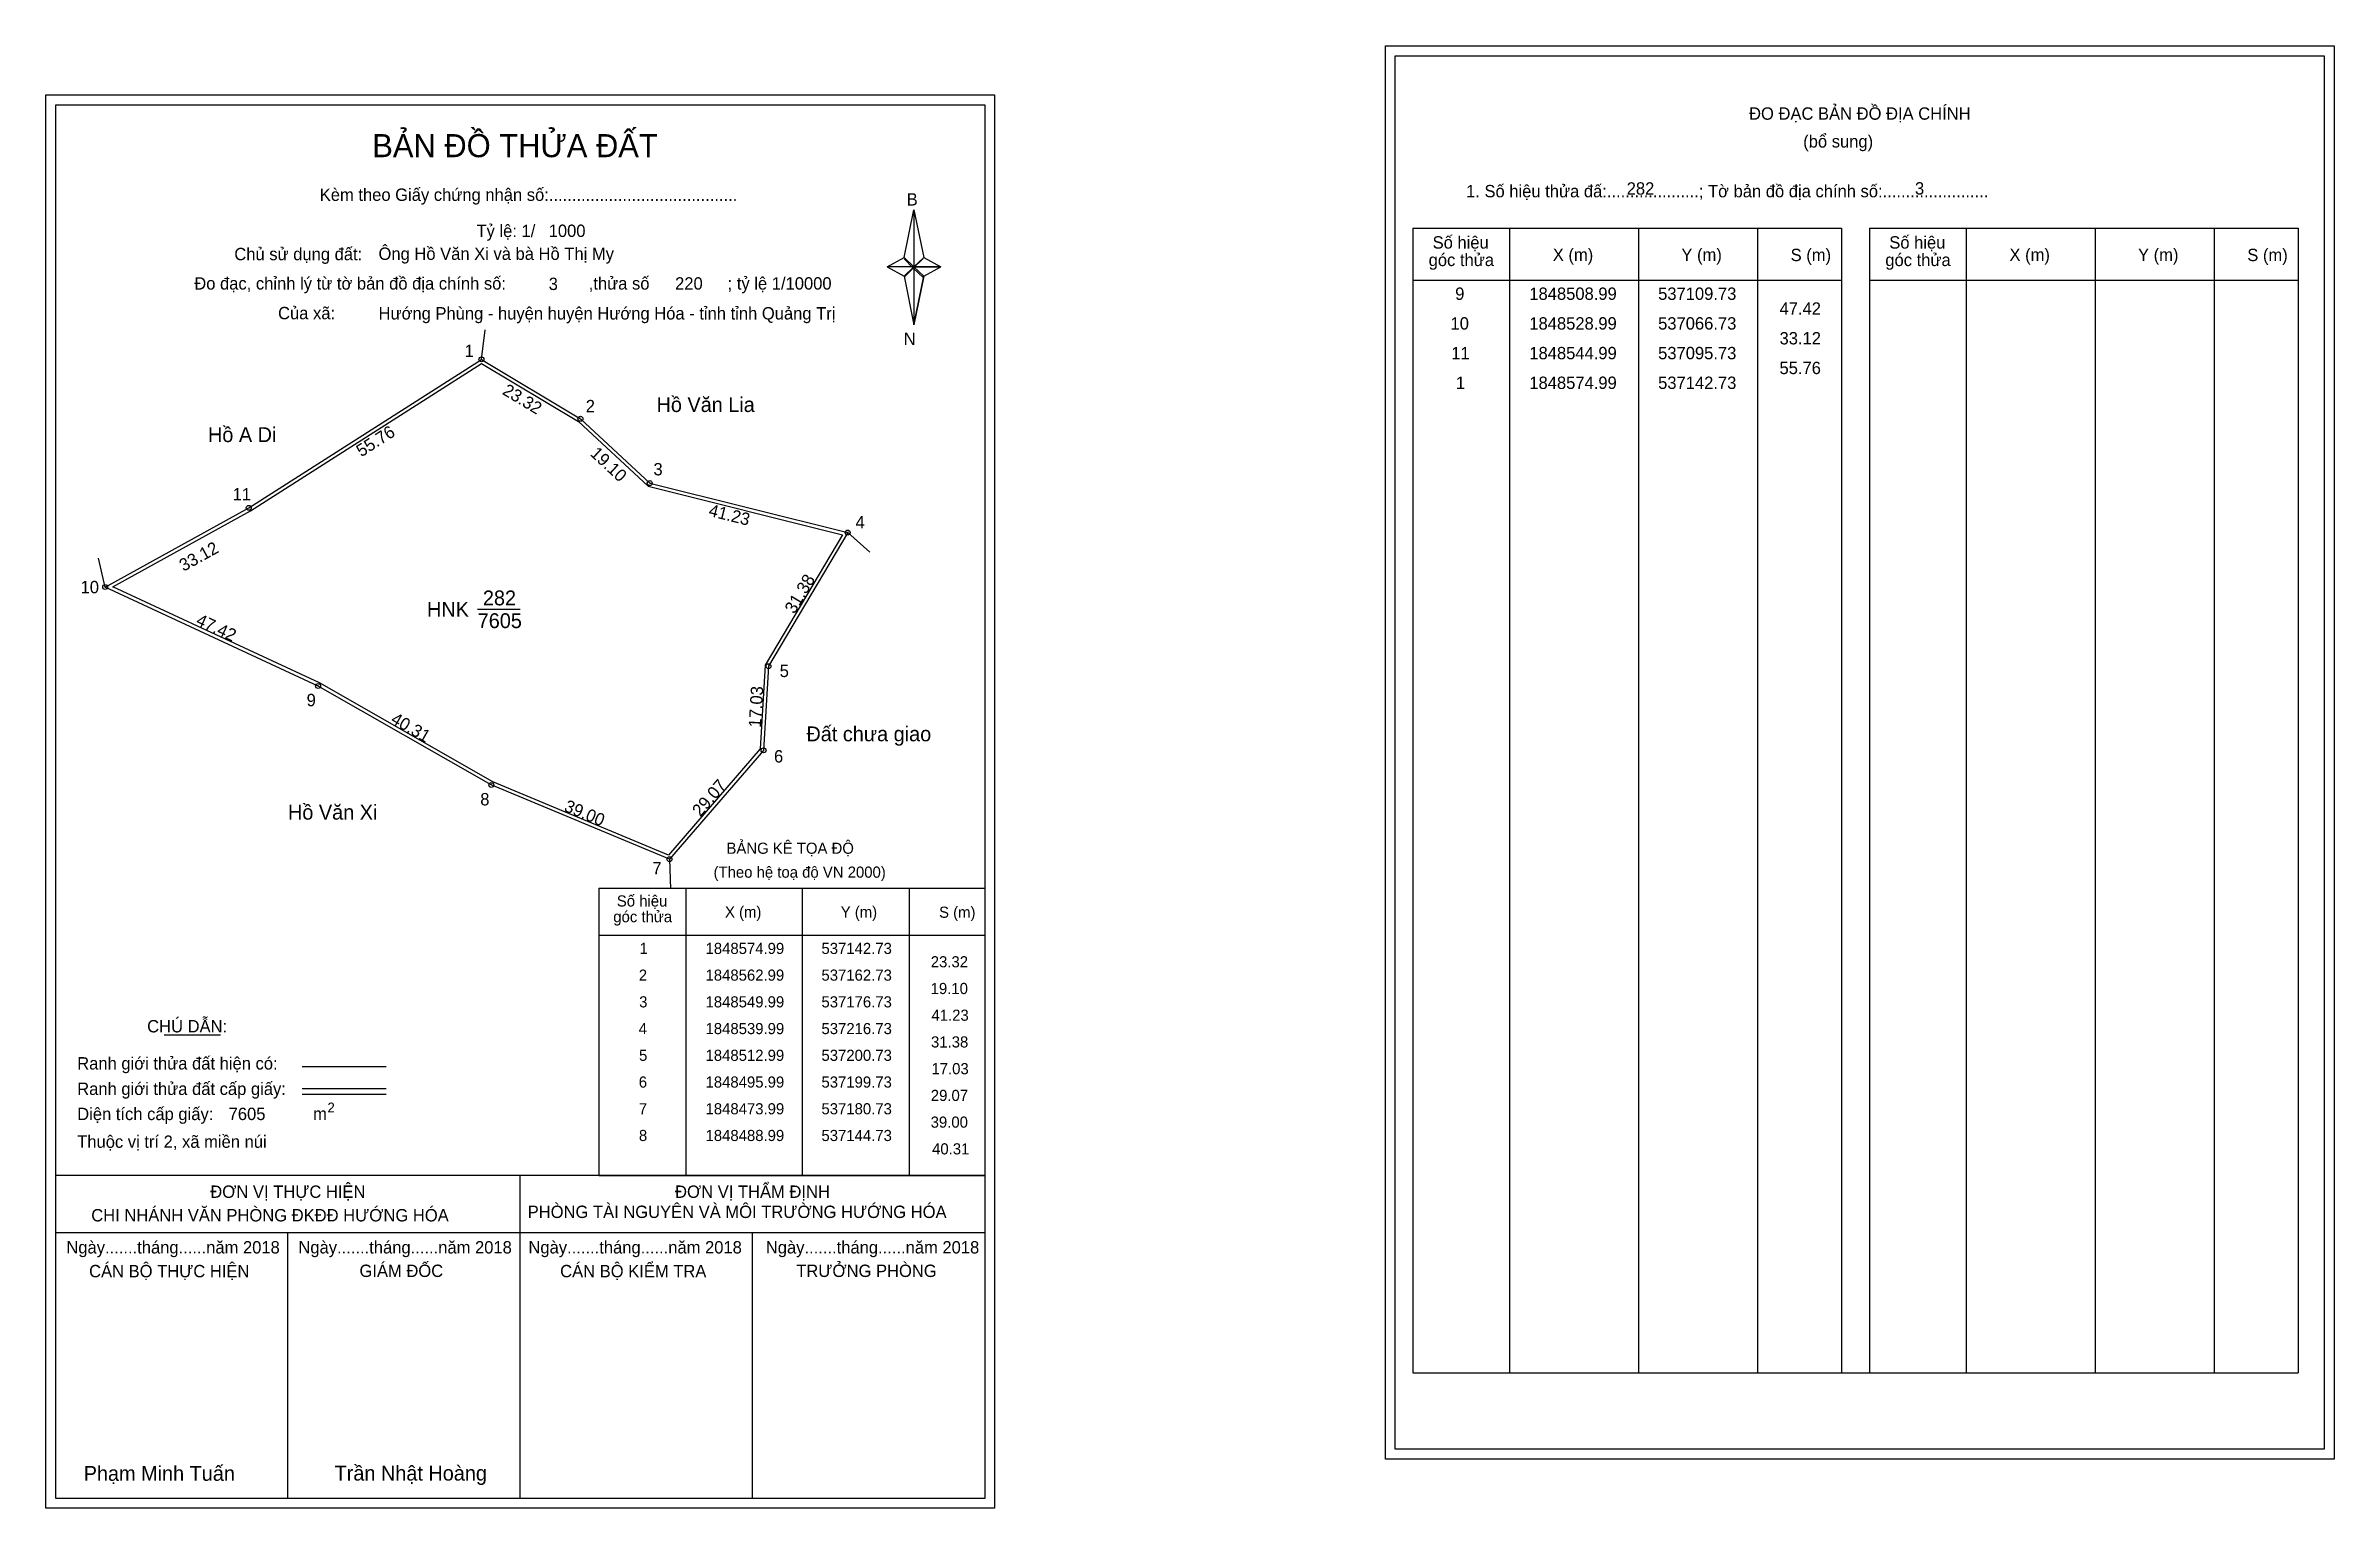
# Model space of a CAD drawing. Extents: x 537055 to 537517, y 1848343 to 1848638.
import ezdxf

# ---------------------------------------------------------------- set-up
doc = ezdxf.new("R2010")
doc.units = 0
for name, color, linetype in [('Level 1', 7, 'Continuous'), ('Level 10', 7, 'Continuous'), ('Level 11', 7, 'Continuous'), ('Level 13', 7, 'Continuous'), ('Level 27', 7, 'Continuous'), ('Level 3', 7, 'Continuous'), ('Level 36', 7, 'Continuous'), ('Level 49', 7, 'Continuous'), ('Level 53', 7, 'Continuous'), ('Level 55', 7, 'Continuous'), ('Level 6', 7, 'Continuous'), ('Level 63', 7, 'Continuous'), ('Level 9', 7, 'Continuous')]:
    doc.layers.add(name, color=color, linetype=linetype)

msp = doc.modelspace()

# ---------------------------------------------------------------- linework, layer by layer
at = {"layer": 'Level 1'}
for p, q in [((537327.35, 1848636.35), (537327.35, 1848636.35)), ((537056.72, 1848626.43), (537056.72, 1848626.43)), ((537228.14, 1848595.55), (537230.11, 1848605.19)), ((537228.14, 1848595.55), (537230.11, 1848605.19)), ((537230.11, 1848605.19), (537230.11, 1848593.67)), ((537230.11, 1848605.19), (537232.08, 1848595.55)), ((537230.11, 1848605.19), (537230.11, 1848593.67)), ((537330.88, 1848601.5), (537417.48, 1848601.5)), ((537350.47, 1848370.23), (537350.47, 1848601.5)), ((537376.54, 1848370.23), (537376.54, 1848601.5)), ((537400.52, 1848601.5), (537400.52, 1848370.23)), ((537417.48, 1848601.5), (537417.48, 1848370.23)), ((537423.14, 1848601.5), (537509.74, 1848601.5)), ((537442.73, 1848370.23), (537442.73, 1848601.5)), ((537468.8, 1848370.23), (537468.8, 1848601.5)), ((537492.77, 1848601.5), (537492.77, 1848370.23)), ((537509.74, 1848601.5), (537509.74, 1848370.23)), ((537224.7, 1848593.67), (537228.14, 1848595.55)), ((537224.7, 1848593.67), (537228.14, 1848591.83)), ((537230.11, 1848593.67), (537224.7, 1848593.67)), ((537228.14, 1848595.55), (537230.11, 1848593.67)), ((537230.11, 1848593.67), (537228.14, 1848595.55)), ((537229.96, 1848593.45), (537228.14, 1848595.33)), ((537230.11, 1848593.67), (537228.14, 1848591.83)), ((537228.14, 1848591.83), (537230.11, 1848593.67)), ((537229.96, 1848593.45), (537228.14, 1848591.61)), ((537228.14, 1848591.61), (537229.96, 1848593.45)), ((537228.14, 1848591.83), (537230.11, 1848581.97)), ((537231.93, 1848595.33), (537229.96, 1848593.45)), ((537229.96, 1848593.45), (537231.93, 1848595.33)), ((537231.93, 1848591.61), (537229.96, 1848593.45)), ((537232.08, 1848595.55), (537230.11, 1848593.67)), ((537230.11, 1848593.67), (537232.08, 1848595.55)), ((537230.11, 1848593.67), (537230.11, 1848581.97)), ((537230.11, 1848593.67), (537235.52, 1848593.67)), ((537230.11, 1848593.67), (537232.08, 1848591.83)), ((537235.52, 1848593.67), (537230.11, 1848593.67)), ((537230.11, 1848593.67), (537230.11, 1848581.97)), ((537232.08, 1848591.83), (537230.11, 1848593.67)), ((537232.08, 1848591.83), (537230.11, 1848581.97)), ((537230.11, 1848581.97), (537232.08, 1848591.83)), ((537232.08, 1848595.55), (537235.52, 1848593.67)), ((537232.08, 1848591.83), (537235.52, 1848593.67)), ((537330.88, 1848590.97), (537417.48, 1848590.97)), ((537423.14, 1848590.97), (537509.74, 1848590.97)), ((537166.47, 1848468.15), (537244.41, 1848468.15)), ((537184.1, 1848410.08), (537184.1, 1848468.15)), ((537207.57, 1848410.08), (537207.57, 1848468.15)), ((537229.14, 1848468.15), (537229.14, 1848410.08)), ((537166.47, 1848458.68), (537244.41, 1848458.68)), ((537078.64, 1848438.5), (537090.04, 1848438.5)), ((537106.5, 1848432.1), (537123.51, 1848432.1)), ((537106.5, 1848427.65), (537123.51, 1848427.65)), ((537106.5, 1848426.55), (537123.51, 1848426.55)), ((537163.55, 1848410.08), (537056.72, 1848410.08)), ((537244.41, 1848410.08), (537139.57, 1848410.08)), ((537150.57, 1848344.86), (537150.57, 1848410.08)), ((537166.47, 1848410.08), (537244.41, 1848410.08)), ((537244.42, 1848398.53), (537056.72, 1848398.53)), ((537103.64, 1848344.86), (537103.64, 1848398.53)), ((537197.49, 1848344.86), (537197.49, 1848398.53)), ((537330.88, 1848370.23), (537509.74, 1848370.23)), ((537515.05, 1848354.78), (537515.05, 1848354.78)), ((537244.41, 1848344.86), (537244.41, 1848344.86))]:
    msp.add_line(p, q, dxfattribs=at)
at = {"layer": 'Level 10'}
for p, q in [((537095.73, 1848544.99), (537142.73, 1848574.99)), ((537096.09, 1848544.39), (537142.74, 1848574.17)), ((537142.73, 1848574.99), (537162.73, 1848562.99)), ((537142.74, 1848574.17), (537162.31, 1848562.43)), ((537162.31, 1848562.43), (537176.39, 1848549.35)), ((537162.73, 1848562.99), (537176.73, 1848549.99)), ((537176.73, 1848549.99), (537216.73, 1848539.99)), ((537066.73, 1848528.99), (537095.73, 1848544.99)), ((537176.39, 1848549.35), (537215.65, 1848539.54)), ((537068.28, 1848529.04), (537096.09, 1848544.39)), ((537215.65, 1848539.54), (537200.04, 1848513.2)), ((537216.73, 1848539.99), (537200.73, 1848512.99)), ((537109.73, 1848508.99), (537066.73, 1848528.99)), ((537110.05, 1848509.61), (537068.28, 1848529.04)), ((537200.04, 1848513.2), (537199.05, 1848496.27)), ((537200.73, 1848512.99), (537199.73, 1848495.99)), ((537144.73, 1848488.99), (537109.73, 1848508.99)), ((537145.04, 1848489.62), (537110.05, 1848509.61)), ((537199.05, 1848496.27), (537180.53, 1848474.83)), ((537199.73, 1848495.99), (537180.73, 1848473.99)), ((537180.53, 1848474.83), (537145.04, 1848489.62)), ((537180.73, 1848473.99), (537144.73, 1848488.99))]:
    msp.add_line(p, q, dxfattribs=at)
at = {"layer": 'Level 11'}
for centre in [(537142.73, 1848574.99), (537162.73, 1848562.99), (537176.73, 1848549.99), (537095.73, 1848544.99), (537216.73, 1848539.99), (537066.73, 1848528.99), (537066.73, 1848528.99), (537200.73, 1848512.99), (537109.73, 1848508.99), (537199.73, 1848495.99), (537144.73, 1848488.99), (537180.73, 1848473.99)]:
    msp.add_circle(centre, 0.5, dxfattribs=at)
at = {"layer": 'Level 27'}
for p, q in [((537142.73, 1848574.99), (537143.47, 1848580.94)), ((537216.73, 1848539.99), (537221.23, 1848536.02)), ((537066.73, 1848528.99), (537065.37, 1848534.83)), ((537180.73, 1848473.99), (537180.93, 1848467.99))]:
    msp.add_line(p, q, dxfattribs=at)
at = {"layer": 'Level 3'}
for p, q in [((537330.88, 1848601.5), (537330.88, 1848370.23)), ((537423.14, 1848601.5), (537423.14, 1848370.23)), ((537166.47, 1848468.15), (537166.47, 1848410.08))]:
    msp.add_line(p, q, dxfattribs=at)
at = {"layer": 'Level 63'}
for p, q in [((537325.35, 1848638.35), (537517.05, 1848638.35)), ((537325.35, 1848352.78), (537325.35, 1848638.35)), ((537517.05, 1848638.35), (537517.05, 1848352.78)), ((537327.35, 1848636.35), (537515.05, 1848636.35)), ((537327.35, 1848354.78), (537327.35, 1848636.35)), ((537515.05, 1848636.35), (537515.05, 1848354.78)), ((537054.72, 1848628.43), (537246.42, 1848628.43)), ((537054.72, 1848342.86), (537054.72, 1848628.43)), ((537246.42, 1848628.43), (537246.42, 1848342.86)), ((537056.72, 1848626.43), (537244.42, 1848626.43)), ((537056.72, 1848344.86), (537056.72, 1848626.43)), ((537244.42, 1848626.43), (537244.42, 1848344.86)), ((537517.05, 1848352.78), (537325.35, 1848352.78)), ((537515.05, 1848354.78), (537327.35, 1848354.78)), ((537246.42, 1848342.86), (537054.72, 1848342.86)), ((537244.42, 1848344.86), (537056.72, 1848344.86))]:
    msp.add_line(p, q, dxfattribs=at)
at = {"layer": 'Level 9'}
msp.add_line((537141.97, 1848524.49), (537150.56, 1848524.49), dxfattribs=at)

# ---------------------------------------------------------------- texts
at = {"layer": 'Level 1'}
for s, height, p in [('ĐO ĐẠC BẢN ĐỒ ĐỊA CHÍNH', 2.5, (537398.83, 1848623.41)), ('BẢN ĐỒ THỬA ĐẤT', 4.6657, (537120.68, 1848615.84)), ('(bổ sung)', 2.5, (537409.77, 1848617.79)), ('Kèm theo Giấy chứng nhận số:.........................................', 2.5, (537110.07, 1848607.01)), ('1. Số hiệu thửa đấ:....................; Tờ bản đồ địa chính số:.......................', 2.5, (537341.66, 1848607.73)), ('B', 2.5, (537228.65, 1848606.07)), ('Chủ sử dụng đất:', 2.5, (537092.81, 1848595.02)), ('góc thửa', 2.5, (537334.1, 1848593.84)), ('Số hiệu', 2.5, (537334.9, 1848597.37)), ('X (m)', 2.5, (537359.18, 1848594.89)), ('Y (m)', 2.5, (537385.16, 1848594.89)), ('S (m)', 2.5, (537407.23, 1848594.84)), ('góc thửa', 2.5, (537426.36, 1848593.84)), ('Số hiệu', 2.5, (537427.16, 1848597.37)), ('X (m)', 2.5, (537451.44, 1848594.89)), ('Y (m)', 2.5, (537477.41, 1848594.89)), ('S (m)', 2.5, (537499.49, 1848594.84)), ('Đo đạc, chỉnh lý từ tờ bản đồ địa chính số:                  ,thửa số                 ; tỷ lệ 1/10000', 2.5, (537084.72, 1848589.09)), ('Của xã:', 2.5, (537101.65, 1848583.09)), ('N', 2.5, (537228.05, 1848577.9)), ('BẢNG KÊ TỌA ĐỘ', 2.25, (537192.24, 1848475.09)), ('(Theo hệ toạ độ VN 2000)', 2.25, (537189.63, 1848470.26)), ('Số hiệu', 2.25, (537170.09, 1848464.44)), ('góc thửa', 2.25, (537169.37, 1848461.26)), ('X (m)', 2.25, (537191.94, 1848462.21)), ('Y (m)', 2.25, (537215.32, 1848462.21)), ('S (m)', 2.25, (537235.19, 1848462.16)), ('CHÚ DẪN:', 2.5, (537075.2, 1848439)), ('Ranh giới thửa đất hiện có:', 2.5, (537061.07, 1848431.5)), ('Ranh giới thửa đất cấp giấy:', 2.5, (537061.07, 1848426.36)), ('2', 2, (537111.62, 1848422.82)), ('Diện tích cấp giấy:', 2.5, (537061.07, 1848421.28)), ('m', 2.5, (537108.72, 1848421.31)), ('Thuộc vị trí 2, xã miền núi', 2.5, (537061.07, 1848415.68)), ('ĐƠN VỊ THỰC HIỆN', 2.5, (537087.95, 1848405.57)), ('ĐƠN VỊ THẨM ĐỊNH', 2.5, (537181.85, 1848405.57)), ('CHI NHÁNH VĂN PHÒNG ĐKĐĐ HƯỚNG HÓA', 2.5, (537063.91, 1848400.81)), ('PHÒNG TÀI NGUYÊN VÀ MÔI TRƯỜNG HƯỚNG HÓA', 2.5, (537152.08, 1848401.5)), ('Ngày.......tháng......năm 2018', 2.5, (537058.88, 1848394.33)), ('Ngày.......tháng......năm 2018', 2.5, (537105.76, 1848394.33)), ('Ngày.......tháng......năm 2018', 2.5, (537152.23, 1848394.33)), ('Ngày.......tháng......năm 2018', 2.5, (537200.19, 1848394.33)), ('CÁN BỘ THỰC HIỆN', 2.5, (537063.47, 1848389.52)), ('GIÁM ĐỐC', 2.5, (537118.1, 1848389.58)), ('CÁN BỘ KIỂM TRA', 2.5, (537158.64, 1848389.52)), ('TRƯỞNG PHÒNG', 2.5, (537206.33, 1848389.58)), ('Phạm Minh Tuấn', 3, (537062.38, 1848348.4)), ('Trần Nhật Hoàng', 3, (537113.07, 1848348.45))]:
    msp.add_text(s, height=height, dxfattribs=at).set_placement(p)
at = {"layer": 'Level 11'}
msp.add_text('Tỷ lệ: 1/', height=2.5, dxfattribs=at).set_placement((537141.73, 1848599.7))
at = {"layer": 'Level 13'}
for s, p in [('282', (537143.03, 1848525.29)), ('HNK', (537131.74, 1848522.99)), ('7605', (537141.98, 1848520.69))]:
    msp.add_text(s, height=3, dxfattribs=at).set_placement(p)
at = {"layer": 'Level 36'}
for s, p in [('Hồ Văn Lia', (537178.11, 1848564.35)), ('Hồ A Di', (537087.49, 1848558.28)), ('Đất chưa giao', (537208.39, 1848497.82)), ('Hồ Văn Xi', (537103.65, 1848481.99))]:
    msp.add_text(s, height=3, dxfattribs=at).set_placement(p)
at = {"layer": 'Level 49'}
for s, rotation, p in [('23.32', 329.0362, (537146.78, 1848568.06)), ('55.76', 32.55, (537118.47, 1848555.18)), ('19.10', 317.1211, (537164.53, 1848555.73)), ('41.23', 345.9638, (537188.49, 1848543.39)), ('33.12', 28.8866, (537082.56, 1848532.07)), ('31.38', 59.3493, (537205.98, 1848523.41)), ('47.42', 335.0561, (537084.87, 1848521.44)), ('17.03', 86.6335, (537199.2, 1848500.54)), ('40.31', 330.2551, (537124.22, 1848501.63)), ('29.07', 49.1849, (537186.96, 1848482.43)), ('39.00', 337.3801, (537159.26, 1848483.8))]:
    msp.add_text(s, height=2.5, rotation=rotation, dxfattribs=at).set_placement(p)
at = {"layer": 'Level 53'}
for s, height, p in [('9', 2.5, (537339.46, 1848587.01)), ('1848508.99', 2.5, (537354.44, 1848587.01)), ('537109.73', 2.5, (537380.46, 1848587.01)), ('47.42', 2.5, (537404.99, 1848584.01)), ('10', 2.5, (537338.52, 1848581.01)), ('1848528.99', 2.5, (537354.44, 1848581.01)), ('537066.73', 2.5, (537380.46, 1848581.01)), ('11', 2.5, (537338.68, 1848575.01)), ('1848544.99', 2.5, (537354.44, 1848575.01)), ('537095.73', 2.5, (537380.46, 1848575.01)), ('33.12', 2.5, (537404.99, 1848578.01)), ('55.76', 2.5, (537404.98, 1848572.01)), ('1', 2.5, (537339.6, 1848569.01)), ('1848574.99', 2.5, (537354.44, 1848569.01)), ('537142.73', 2.5, (537380.46, 1848569.01)), ('1', 2.25, (537174.66, 1848454.85)), ('1848574.99', 2.25, (537188.01, 1848454.85)), ('537142.73', 2.25, (537211.43, 1848454.85)), ('23.32', 2.25, (537233.51, 1848452.15)), ('2', 2.25, (537174.53, 1848449.45)), ('1848562.99', 2.25, (537188.01, 1848449.45)), ('537162.73', 2.25, (537211.43, 1848449.45)), ('19.10', 2.25, (537233.49, 1848446.75)), ('3', 2.25, (537174.6, 1848444.05)), ('1848549.99', 2.25, (537188.01, 1848444.05)), ('537176.73', 2.25, (537211.43, 1848444.05)), ('41.23', 2.25, (537233.65, 1848441.35)), ('4', 2.25, (537174.51, 1848438.65)), ('1848539.99', 2.25, (537188.01, 1848438.65)), ('537216.73', 2.25, (537211.43, 1848438.65)), ('5', 2.25, (537174.57, 1848433.25)), ('1848512.99', 2.25, (537188.01, 1848433.25)), ('537200.73', 2.25, (537211.43, 1848433.25)), ('31.38', 2.25, (537233.56, 1848435.95)), ('6', 2.25, (537174.52, 1848427.85)), ('1848495.99', 2.25, (537188.01, 1848427.85)), ('537199.73', 2.25, (537211.43, 1848427.85)), ('17.03', 2.25, (537233.65, 1848430.55)), ('1848473.99', 2.25, (537188.01, 1848422.45)), ('537180.73', 2.25, (537211.43, 1848422.45)), ('29.07', 2.25, (537233.52, 1848425.15)), ('7', 2.25, (537174.53, 1848422.45)), ('39.00', 2.25, (537233.49, 1848419.75)), ('8', 2.25, (537174.55, 1848417.05)), ('1848488.99', 2.25, (537188.01, 1848417.05)), ('537144.73', 2.25, (537211.43, 1848417.05)), ('40.31', 2.25, (537233.78, 1848414.35))]:
    msp.add_text(s, height=height, dxfattribs=at).set_placement(p)
at = {"layer": 'Level 55'}
for s, height, p in [('281', 0.11, (537142.62, 1848574.88)), ('1', 0.4, (537142.62, 1848574.99)), ('0', 0.11, (537142.69, 1848574.88)), ('2', 0.4, (537162.59, 1848562.99)), ('0', 0.11, (537162.69, 1848562.88)), ('3', 0.4, (537176.61, 1848549.99)), ('0', 0.11, (537176.69, 1848549.88)), ('11', 0.4, (537095.47, 1848544.99)), ('281', 0.11, (537095.62, 1848544.88)), ('4', 0.4, (537216.59, 1848539.99)), ('0', 0.11, (537216.69, 1848539.88)), ('0', 0.11, (537216.69, 1848539.88)), ('0', 0.11, (537216.69, 1848539.88)), ('10', 0.4, (537066.45, 1848528.99)), ('281', 0.11, (537066.62, 1848528.88)), ('0', 0.11, (537066.69, 1848528.88)), ('0', 0.11, (537066.69, 1848528.88)), ('5', 0.4, (537200.6, 1848512.99)), ('0', 0.11, (537200.69, 1848512.88)), ('0', 0.11, (537200.69, 1848512.88)), ('9', 0.4, (537109.59, 1848508.99)), ('0', 0.11, (537109.69, 1848508.88)), ('0', 0.11, (537109.69, 1848508.88)), ('6', 0.4, (537199.59, 1848495.99)), ('0', 0.11, (537199.69, 1848495.88)), ('0', 0.11, (537199.69, 1848495.88)), ('8', 0.4, (537144.6, 1848488.99)), ('0', 0.11, (537144.69, 1848488.88)), ('0', 0.11, (537144.69, 1848488.88)), ('7', 0.4, (537180.6, 1848473.99)), ('0', 0.11, (537180.69, 1848473.88)), ('0', 0.11, (537180.69, 1848473.88)), ('0', 0.11, (537180.69, 1848473.88)), ('0', 0.11, (537180.69, 1848473.88))]:
    msp.add_text(s, height=height, dxfattribs=at).set_placement(p)
at = {"layer": 'Level 6'}
for s, p in [('282', (537374.11, 1848608.27)), ('3', (537432.35, 1848608.29)), ('1000', (537156.32, 1848599.72)), ('Ông Hồ Văn Xi và bà Hồ Thị My', (537121.94, 1848595.09)), ('3', (537156.32, 1848589)), ('220', (537181.86, 1848589.08)), ('Hướng Phùng - huyện huyện Hướng Hóa - tỉnh tỉnh Quảng Trị', (537121.95, 1848583.04)), ('7605', (537091.66, 1848421.29))]:
    msp.add_text(s, height=2.5, dxfattribs=at).set_placement(p)
at = {"layer": 'Level 9'}
for s, p in [('1', (537139.33, 1848575.45)), ('2', (537163.81, 1848564.3)), ('3', (537177.49, 1848551.55)), ('11', (537092.47, 1848546.49)), ('4', (537218.3, 1848540.83)), ('10', (537061.75, 1848527.73)), ('5', (537202.99, 1848510.8)), ('9', (537107.42, 1848504.9)), ('6', (537201.84, 1848493.54)), ('8', (537142.5, 1848484.87)), ('7', (537177.26, 1848470.92))]:
    msp.add_text(s, height=2.5, dxfattribs=at).set_placement(p)

doc.saveas('drawing.dxf')
